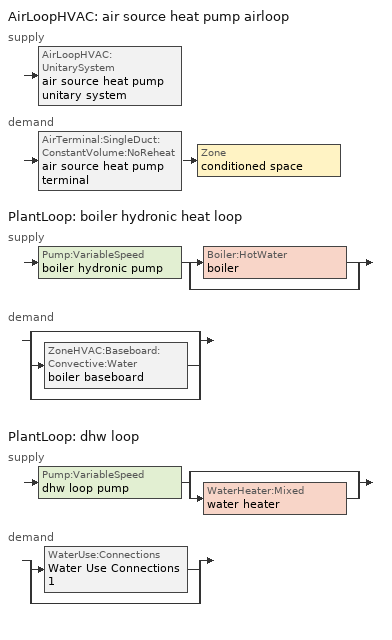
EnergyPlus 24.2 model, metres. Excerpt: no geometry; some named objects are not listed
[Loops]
AirLoopHVAC 'air source heat pump airloop'
 supply: AirLoopHVAC:UnitarySystem 'air source heat pump unitary system'
 demand: AirTerminal:SingleDuct:ConstantVolume:NoReheat 'air source heat pump terminal' > Zone 'conditioned space'
PlantLoop 'boiler hydronic heat loop'
 supply: Pump:VariableSpeed 'boiler hydronic pump' > split
  | Boiler:HotWater 'boiler'
  | bypass
 demand: split
  | bypass
  | ZoneHVAC:Baseboard:Convective:Water 'boiler baseboard'
  | bypass
PlantLoop 'dhw loop'
 supply: Pump:VariableSpeed 'dhw loop pump' > split
  | bypass
  | WaterHeater:Mixed 'water heater'
 demand: split
  | WaterUse:Connections 'Water Use Connections 1'
  | bypass
[ZoneControl:Thermostat]
conditioned space Thermostat: Zone or ZoneList=conditioned space; Control Type Schedule=conditioned space Thermostat Schedule; Control 1=conditioned space temperature setpoint; Temperature Difference Between Cutout And Setpoint {deltaC}=0
[ThermostatSetpoint:DualSetpoint]
conditioned space temperature setpoint: Heating Setpoint Temperature Schedule=heating setpoint; Cooling Setpoint Temperature Schedule=cooling setpoint
[ZoneHVAC:Baseboard:Convective:Water]
boiler baseboard: Availability Schedule=Always On Discrete; Heating Design Capacity Method=HeatingDesignCapacity; Heating Design Capacity {W}=10393.5; Heating Design Capacity Per Floor Area {W/m2}=0; Fraction of Autosized Heating Design Capacity=0.8; U-Factor Times Area Value {W/K}=748.33; Maximum Water Flow Rate {m3/s}=0.00044773; Convergence Tolerance=0.001
[AirTerminal:SingleDuct:ConstantVolume:NoReheat]
air source heat pump terminal: Availability Schedule=Always On Discrete; Maximum Air Flow Rate {m3/s}=0.37567
[Zone equipment]
conditioned space: boiler baseboard, air source heat pump terminal
[AirLoopHVAC]
air source heat pump airloop: Design Supply Air Flow Rate {m3/s}=0.37567; Design Return Air Flow Fraction of Supply Air Flow=1
[Sizing:System]
air source heat pump airloop: Type of Load to Size On=Sensible; Design Outdoor Air Flow Rate {m3/s}=Autosize; Central Heating Maximum System Air Flow Ratio=0.3; Preheat Design Temperature {C}=7; Preheat Design Humidity Ratio {kgWater/kgDryAir}=0.008; Precool Design Temperature {C}=12.8; Precool Design Humidity Ratio {kgWater/kgDryAir}=0.008; Central Cooling Design Supply Air Temperature {C}=12.8; Central Heating Design Supply Air Temperature {C}=16.7; Type of Zone Sum to Use=NonCoincident; 100% Outdoor Air in Cooling=Yes; 100% Outdoor Air in Heating=Yes; Central Cooling Design Supply Air Humidity Ratio {kgWater/kgDryAir}=0.0085; Central Heating Design Supply Air Humidity Ratio {kgWater/kgDryAir}=0.008; Cooling Supply Air Flow Rate Method=DesignDay; Cooling Supply Air Flow Rate {m3/s}=0; Cooling Supply Air Flow Rate Per Floor Area {m3/s-m2}=0.00996765; Cooling Fraction of Autosized Cooling Supply Air Flow Rate=1; Cooling Supply Air Flow Rate Per Unit Cooling Capacity {m3/s-W}=3.94755e-05; Heating Supply Air Flow Rate Method=DesignDay; Heating Supply Air Flow Rate {m3/s}=0; Heating Supply Air Flow Rate Per Floor Area {m3/s-m2}=0.00996765; Heating Fraction of Autosized Heating Supply Air Flow Rate=1; Heating Fraction of Autosized Cooling Supply Air Flow Rate=1; Heating Supply Air Flow Rate Per Unit Heating Capacity {m3/s-W}=3.15882e-05; System Outdoor Air Method=ZoneSum; Zone Maximum Outdoor Air Fraction=1; Cooling Design Capacity Method=CoolingDesignCapacity; Cooling Design Capacity {W}=Autosize; Cooling Design Capacity Per Floor Area {W/m2}=234.7; Fraction of Autosized Cooling Design Capacity=1; Heating Design Capacity Method=HeatingDesignCapacity; Heating Design Capacity {W}=Autosize; Heating Design Capacity Per Floor Area {W/m2}=157; Fraction of Autosized Heating Design Capacity=1; Central Cooling Capacity Control Method=OnOff; Occupant Diversity=Autosize
[AvailabilityManager:Scheduled]
air source heat pump airloop Availability Manager: Schedule=Always On Discrete
[AirLoopHVAC:UnitarySystem]
air source heat pump unitary system: Control Type=Load; Controlling Zone or Thermostat Location=conditioned space; Dehumidification Control Type=None; Availability Schedule=Always On Discrete; Supply Fan=air source heat pump supply fan; Fan Placement=BlowThrough; Supply Air Fan Operating Mode Schedule=air source heat pump auto fan schedule; Heating Coil=air source heat pump htg coil; DX Heating Coil Sizing Ratio=1; Cooling Coil=air source heat pump clg coil; Use DOAS DX Cooling Coil=No; Minimum Supply Air Temperature {C}=2; Latent Load Control=SensibleOnlyLoadControl; Cooling Supply Air Flow Rate Method=SupplyAirFlowRate; Cooling Supply Air Flow Rate {m3/s}=0.37567; Heating Supply Air Flow Rate Method=SupplyAirFlowRate; Heating Supply Air Flow Rate {m3/s}=0.293079; No Load Supply Air Flow Rate Method=SupplyAirFlowRate; No Load Supply Air Flow Rate {m3/s}=0; No Load Supply Air Flow Rate Control Set To Low Speed=Yes; Maximum Supply Air Temperature {C}=48.8889; Maximum Outdoor Dry-Bulb Temperature for Supplemental Heater Operation {C}=21; Ancillary On-Cycle Electric Power {W}=0; Ancillary Off-Cycle Electric Power {W}=0; Design Specification Multispeed Object=Unitary System Performance Multispeed 1
[Fan:SystemModel]
air source heat pump supply fan: Availability Schedule=Always On Discrete; Design Maximum Air Flow Rate {m3/s}=0.37567; Speed Control Method=Discrete; Electric Power Minimum Flow Rate Fraction=0.2; Design Pressure Rise {Pa}=500; Motor Efficiency=1; Motor In Air Stream Fraction=1; Design Electric Power Consumption {W}=Autosize; Design Power Sizing Method=PowerPerFlow; Electric Power Per Unit Flow Rate {W/(m3/s)}=794.58; Electric Power Per Unit Flow Rate Per Unit Pressure {W/((m3/s)-Pa)}=1.66667; Fan Total Efficiency=0.7; Motor Loss Radiative Fraction=0; Number of Speeds=4; Speed Flow Fraction 1=0.62412; Speed Electric Power Fraction 1=0.24311; Speed Flow Fraction 2=0.78015; Speed Electric Power Fraction 2=0.47483; Speed Flow Fraction 3=0.86; Speed Electric Power Fraction 3=0.63606; Speed Flow Fraction 4=1; Speed Electric Power Fraction 4=1
[Coil:Heating:DX:MultiSpeed]
air source heat pump htg coil: Availability Schedule=Always On Discrete; Minimum Outdoor Dry-Bulb Temperature for Compressor Operation {C}=-3.88889; Crankcase Heater Capacity {W}=50; Maximum Outdoor Dry-Bulb Temperature for Crankcase Heater Operation {C}=10; Defrost Energy Input Ratio Function of Temperature Curve=Defrosteir; Maximum Outdoor Dry-Bulb Temperature for Defrost Operation {C}=4.44444; Defrost Strategy=ReverseCycle; Defrost Control=Timed; Defrost Time Period Fraction=0.058333; Resistive Defrost Heater Capacity {W}=AutoSize; Apply Part Load Fraction to Speeds Greater than 1=No; Fuel Type=Electricity; Region number for Calculating HSPF=4; Number of Speeds=2; Speed Gross Rated Heating Capacity 1 {W}=4975.39; Speed Gross Rated Heating COP 1 {W/W}=4.49139; Speed Rated Air Flow Rate 1 {m3/s}=0.264677; Speed Rated Supply Air Fan Power Per Volume Flow Rate 2017 1 {W/(m3/s)}=773.3; Speed Rated Supply Air Fan Power Per Volume Flow Rate 2023 1 {W/(m3/s)}=934.4; Speed Heating Capacity Function of Temperature Curve Name 1=Heat-CAP-fT1; Speed Heating Capacity Function of Flow Fraction Curve Name 1=Heat-CAP-fFF1; Speed Energy Input Ratio Function of Temperature Curve Name 1=Heat-EIR-fT1; Speed Energy Input Ratio Function of Flow Fraction Curve Name 1=Heat-EIR-fFF1; Speed Part Load Fraction Correlation Curve Name 1=Heat-PLF-fPLR1; Speed Rated Waste Heat Fraction of Power Input 1=0.2; Speed Waste Heat Function of Temperature Curve Name 1=ConstantBiquadratic 1; Speed Gross Rated Heating Capacity 2 {W}=6873.81; Speed Gross Rated Heating COP 2 {W/W}=3.90751; Speed Rated Air Flow Rate 2 {m3/s}=0.330847; Speed Rated Supply Air Fan Power Per Volume Flow Rate 2017 2 {W/(m3/s)}=773.3; Speed Rated Supply Air Fan Power Per Volume Flow Rate 2023 2 {W/(m3/s)}=934.4; Speed Heating Capacity Function of Temperature Curve Name 2=Heat-CAP-fT2; Speed Heating Capacity Function of Flow Fraction Curve Name 2=Heat-CAP-fFF2; Speed Energy Input Ratio Function of Temperature Curve Name 2=Heat-EIR-fT2; Speed Energy Input Ratio Function of Flow Fraction Curve Name 2=Heat-EIR-fFF2; Speed Part Load Fraction Correlation Curve Name 2=Heat-PLF-fPLR2; Speed Rated Waste Heat Fraction of Power Input 2=0.2; Speed Waste Heat Function of Temperature Curve Name 2=ConstantBiquadratic 1
[Coil:Cooling:DX:MultiSpeed]
air source heat pump clg coil: Availability Schedule=Always On Discrete; Condenser Type=AirCooled; Minimum Outdoor Dry-Bulb Temperature for Compressor Operation {C}=-25; Apply Part Load Fraction to Speeds Greater than 1=No; Apply Latent Degradation to Speeds Greater than 1=No; Crankcase Heater Capacity {W}=50; Maximum Outdoor Dry-Bulb Temperature for Crankcase Heater Operation {C}=10; Basin Heater Capacity {W/K}=0; Basin Heater Setpoint Temperature {C}=2; Fuel Type=Electricity; Number of Speeds=2; Speed Gross Rated Total Cooling Capacity 1 {W}=5114.85; Speed Gross Rated Sensible Heat Ratio 1=0.816259; Speed Gross Rated Cooling COP 1 {W/W}=4.7123; Speed Rated Air Flow Rate 1 {m3/s}=0.277984; Speed Rated Evaporator Fan Power Per Volume Flow Rate 2017 1 {W/(m3/s)}=773.3; Speed Rated Evaporator Fan Power Per Volume Flow Rate 2023 1 {W/(m3/s)}=934.4; Speed Total Cooling Capacity Function of Temperature Curve Name 1=Cool-CAP-fT1; Speed Total Cooling Capacity Function of Flow Fraction Curve Name 1=Cool-CAP-fFF1; Speed Energy Input Ratio Function of Temperature Curve Name 1=Cool-EIR-fT1; Speed Energy Input Ratio Function of Flow Fraction Curve Name 1=Cool-EIR-fFF1; Speed Part Load Fraction Correlation Curve Name 1=Cool-PLF-fPLR1; Speed Nominal Time for Condensate Removal to Begin 1 {s}=1000; Speed Ratio of Initial Moisture Evaporation Rate and Steady State Latent Capacity 1=1.5; Speed Maximum Cycling Rate 1 {cycles/hr}=3; Speed Latent Capacity Time Constant 1 {s}=45; Speed Rated Waste Heat Fraction of Power Input 1=0.2; Speed Waste Heat Function of Temperature Curve Name 1=ConstantBiquadratic; Speed Evaporative Condenser Effectiveness 1=0.9; Speed Evaporative Condenser Air Flow Rate 1 {m3/s}=AutoSize; Speed Rated Evaporative Condenser Pump Power Consumption 1 {W}=AutoSize; Speed Gross Rated Total Cooling Capacity 2 {W}=7117.67; Speed Gross Rated Sensible Heat Ratio 2=0.743656; Speed Gross Rated Cooling COP 2 {W/W}=4.288193; Speed Rated Air Flow Rate 2 {m3/s}=0.323238; Speed Rated Evaporator Fan Power Per Volume Flow Rate 2017 2 {W/(m3/s)}=773.3; Speed Rated Evaporator Fan Power Per Volume Flow Rate 2023 2 {W/(m3/s)}=934.4; Speed Total Cooling Capacity Function of Temperature Curve Name 2=Cool-CAP-fT2; Speed Total Cooling Capacity Function of Flow Fraction Curve Name 2=Cool-CAP-fFF2; Speed Energy Input Ratio Function of Temperature Curve Name 2=Cool-EIR-fT2; Speed Energy Input Ratio Function of Flow Fraction Curve Name 2=Cool-EIR-fFF2; Speed Part Load Fraction Correlation Curve Name 2=Cool-PLF-fPLR2; Speed Nominal Time for Condensate Removal to Begin 2 {s}=1000; Speed Ratio of Initial Moisture Evaporation Rate and Steady State Latent Capacity 2=1.5; Speed Maximum Cycling Rate 2 {cycles/hr}=3; Speed Latent Capacity Time Constant 2 {s}=45; Speed Rated Waste Heat Fraction of Power Input 2=0.2; Speed Waste Heat Function of Temperature Curve Name 2=ConstantBiquadratic; Speed Evaporative Condenser Effectiveness 2=0.9; Speed Evaporative Condenser Air Flow Rate 2 {m3/s}=AutoSize; Speed Rated Evaporative Condenser Pump Power Consumption 2 {W}=AutoSize
[UnitarySystemPerformance:Multispeed]
Unitary System Performance Multispeed 1: Number of Speeds for Heating=2; Number of Speeds for Cooling=2; Single Mode Operation=No; No Load Supply Air Flow Rate Ratio=1; Heating Speed Supply Air Flow Ratio 1=0.8; Cooling Speed Supply Air Flow Ratio 1=0.86; Heating Speed Supply Air Flow Ratio 2=1; Cooling Speed Supply Air Flow Ratio 2=1
[PlantLoop] Fluid Type=Water; Maximum Loop Temperature {C}=100; Minimum Loop Temperature {C}=0; Minimum Loop Flow Rate {m3/s}=0; Load Distribution Scheme=Optimal; Plant Loop Demand Calculation Scheme=SingleSetpoint; Common Pipe Simulation=None
Name | Plant Equipment Operation Scheme | Maximum Loop Flow Rate {m3/s} | Plant Loop Volume {m3}
boiler hydronic heat loop | boiler hydronic heat loop Operation Schemes | Autosize | Autocalculate
dhw loop | dhw loop Operation Schemes | 0.01 | 0.003
[Sizing:Plant] Loop Type=Heating; Sizing Option=NonCoincident; Zone Timesteps in Averaging Window=1; Coincident Sizing Factor Mode=None
Name | Design Loop Exit Temperature {C} | Loop Design Temperature Difference {deltaC}
boiler hydronic heat loop | 82.2222 | 11.1111
dhw loop | 56 | 5.55556
[Pump:VariableSpeed] Motor Efficiency=0.85; Fraction of Motor Inefficiencies to Fluid Stream=0; Coefficient 1 of the Part Load Performance Curve=0; Coefficient 2 of the Part Load Performance Curve=1; Coefficient 3 of the Part Load Performance Curve=0; Coefficient 4 of the Part Load Performance Curve=0; Design Minimum Flow Rate {m3/s}=0; Pump Control Type=Intermittent; Skin Loss Radiative Fraction=0.5; Design Power Sizing Method=PowerPerFlowPerPressure; Design Electric Power per Unit Flow Rate {W/(m3/s)}=348701.1; Design Shaft Power per Unit Flow Rate per Unit Head {W/((m3/s)-Pa)}=1.28205; Design Minimum Flow Rate Fraction=0
Name | Design Maximum Flow Rate {m3/s} | Design Pump Head {Pa} | Design Power Consumption {W}
boiler hydronic pump | 3.75e-05 | 20000 | 1
dhw loop pump | 0.01 | 1 | 0
[Boiler:HotWater]
boiler: Fuel Type=NaturalGas; Nominal Capacity {W}=10393.5; Nominal Thermal Efficiency=0.78; Efficiency Curve Temperature Evaluation Variable=LeavingBoiler; Normalized Boiler Efficiency Curve=NonCondensingBoilerEff; Design Water Flow Rate {m3/s}=Autosize; Minimum Part Load Ratio=0; Maximum Part Load Ratio=1; Optimum Part Load Ratio=1; Water Outlet Upper Temperature Limit {C}=99.9; Boiler Flow Mode=LeavingSetpointModulated; On Cycle Parasitic Electric Load {W}=0; Sizing Factor=1; Off Cycle Parasitic Fuel Load {W}=0
[SetpointManager:Scheduled] Control Variable=Temperature
Name | Schedule
boiler hydronic heat loop setpoint manager | boiler hydronic heat supply setpoint
Setpoint Manager Scheduled 1 | dhw temp
[PlantEquipmentOperationSchemes] Control Scheme Object Type 1=PlantEquipmentOperation:HeatingLoad; Control Scheme Schedule Name 1=Always On Discrete
Name | Control Scheme Name 1
boiler hydronic heat loop Operation Schemes | boiler hydronic heat loop Heating Operation Scheme
dhw loop Operation Schemes | dhw loop Heating Operation Scheme
[PlantEquipmentOperation:HeatingLoad] Load Range Lower Limit 1 {W}=0; Load Range Upper Limit 1 {W}=1000000000
Name | Range Equipment List Name 1
boiler hydronic heat loop Heating Operation Scheme | boiler hydronic heat loop Heating Equipment List
dhw loop Heating Operation Scheme | dhw loop Heating Equipment List
[PlantEquipmentList]
boiler hydronic heat loop Heating Equipment List: Boiler:HotWater, boiler
dhw loop Heating Equipment List: WaterHeater:Mixed, water heater
[WaterHeater:Mixed]
water heater: Tank Volume {m3}=0.233749; Setpoint Temperature Schedule=water heater setpoint; Deadband Temperature Difference {deltaC}=2; Maximum Temperature Limit {C}=99; Heater Control Type=Cycle; Heater Maximum Capacity {W}=10550.6; Heater Minimum Capacity {W}=0; Heater Ignition Minimum Flow Rate {m3/s}=0; Heater Ignition Delay {s}=0; Heater Fuel Type=NaturalGas; Heater Thermal Efficiency=0.759445; Off Cycle Parasitic Fuel Consumption Rate {W}=0; Off Cycle Parasitic Fuel Type=Electricity; Off Cycle Parasitic Heat Fraction to Tank=0; On Cycle Parasitic Fuel Consumption Rate {W}=0; On Cycle Parasitic Fuel Type=Electricity; On Cycle Parasitic Heat Fraction to Tank=0; Ambient Temperature Indicator=Zone; Ambient Temperature Zone=conditioned space; Off Cycle Loss Coefficient to Ambient Temperature {W/K}=6.66233; Off Cycle Loss Fraction to Zone=0.64; On Cycle Loss Coefficient to Ambient Temperature {W/K}=6.66233; On Cycle Loss Fraction to Zone=1; Use Side Effectiveness=1; Source Side Effectiveness=1; Use Side Design Flow Rate {m3/s}=Autosize; Source Side Design Flow Rate {m3/s}=Autosize; Indirect Water Heating Recovery Time {hr}=1.5; Source Side Flow Control Mode=IndirectHeatPrimarySetpoint
[WaterHeater:Sizing]
water heater: Design Mode=PeakDraw; Time Storage Can Meet Peak Draw {hr}=0.538503; Time for Tank Recovery {hr}=0; Nominal Tank Volume for Autosizing Plant Connections {m3}=1
[WaterUse:Connections]
Water Use Connections 1: Drain Water Heat Exchanger Type=None; Drain Water Heat Exchanger Destination=Plant; Water Use Equipment Name 1=dhw fixtures; Water Use Equipment Name 2=dhw distribution waste; Water Use Equipment Name 3=clothes washer; Water Use Equipment Name 4=dishwasher
[WaterUse:Equipment]
Name | Peak Flow Rate {m3/s} | Flow Rate Fraction Schedule | Target Temperature Schedule
dhw fixtures | 4.50997e-06 | dhw fixtures schedule | mixed water temperature schedule
dhw distribution waste | 1.36723e-06 | dhw fixtures schedule | mixed water temperature schedule
clothes washer | 9.69919e-07 | clothes washer schedule
dishwasher | 2.90872e-07 | dishwasher schedule
[EnergyManagementSystem:GlobalVariable]
air_source_heat_pump_airloop_Fan_RTF
infil_program_Qfan
infil_program_Qinf
natural_vent_program_Qnv
natural_vent_program_Qwhf
[EnergyManagementSystem:InternalVariable]
Name | Internal Data Index Key | Internal Data Type
air_source_heat_pump_airloop_max_sup_fan_mfr | air source heat pump supply fan | Fan Maximum Mass Flow Rate
boiler_hydronic_pump_rated_mfr | boiler hydronic pump | Pump Maximum Mass Flow Rate
[EnergyManagementSystem:Sensor]
Name | Output:Variable or Output:Meter Index Key | Output:Variable or Output:Meter
airflow_gain | infil flow | Infiltration Sensible Heat Gain Energy
airflow_gain_1 | natural vent flow | Infiltration Sensible Heat Gain Energy
airflow_gain_2 | whole house fan flow | Infiltration Sensible Heat Gain Energy
airflow_loss | infil flow | Infiltration Sensible Heat Loss Energy
airflow_loss_1 | natural vent flow | Infiltration Sensible Heat Loss Energy
airflow_loss_2 | whole house fan flow | Infiltration Sensible Heat Loss Energy
air_source_heat_pump_airloop_Fan_RTF_s | air source heat pump supply fan | Fan Runtime Fraction Speed 1
air_source_heat_pump_airloop_Fan_RTF_s_1 | air source heat pump supply fan | Fan Runtime Fraction Speed 2
air_source_heat_pump_airloop_Fan_RTF_s_2 | air source heat pump supply fan | Fan Runtime Fraction Speed 3
air_source_heat_pump_airloop_Fan_RTF_s_3 | air source heat pump supply fan | Fan Runtime Fraction Speed 4
air_source_heat_pump_clg_coil_s | air source heat pump clg coil | Cooling Coil Total Cooling Energy
air_source_heat_pump_htg_coil_s | air source heat pump htg coil | Heating Coil Heating Energy
air_source_heat_pump_supply_fan_s | air source heat pump supply fan | Fan Electricity Energy
boiler_baseboard_s | boiler baseboard | Baseboard Total Heating Energy
boiler_hydronic_pump_mfr_s | boiler hydronic pump | Pump Mass Flow Rate
boiler_hydronic_pump_s | boiler hydronic pump | Pump Electricity Energy
boiler_plr_s | boiler | Boiler Part Load Ratio
clg_load_cond |  | Cooling:EnergyTransfer:Zone:CONDITIONED SPACE
clg_sp_s; clg_sp_s_1 | cooling setpoint | Schedule Value
clothes_dryer_exhaust_0_sch_s | clothes dryer exhaust 0 schedule | Schedule Value
conditioned_space_clg_unmet_s | conditioned space | Zone Cooling Setpoint Not Met Time
conditioned_space_htg_unmet_s | conditioned space | Zone Heating Setpoint Not Met Time
cool_season | cooling season schedule | Schedule Value
dhw_loss | water heater | Water Heater Heat Loss Energy
dhw_rtf | water heater | Water Heater Runtime Fraction
fridge_tin_s; tin_s; tin_s_1 | conditioned space | Zone Mean Air Temperature
htg_load_cond |  | Heating:EnergyTransfer:Zone:CONDITIONED SPACE
htg_sp_s; htg_sp_s_1 | heating setpoint | Schedule Value
ig_ee_conv | clothes dryer | Electric Equipment Convective Heating Energy
ig_ee_conv_1 | clothes washer | Electric Equipment Convective Heating Energy
ig_ee_conv_2 | cooking range | Electric Equipment Convective Heating Energy
ig_ee_conv_3 | dishwasher | Electric Equipment Convective Heating Energy
ig_ee_conv_4 | fridge | Electric Equipment Convective Heating Energy
ig_ee_conv_5 | misc plug loads | Electric Equipment Convective Heating Energy
ig_ee_conv_6 | whole house fan | Electric Equipment Convective Heating Energy
ig_ee_rad | clothes dryer | Electric Equipment Radiant Heating Energy
ig_ee_rad_1 | clothes washer | Electric Equipment Radiant Heating Energy
ig_ee_rad_2 | cooking range | Electric Equipment Radiant Heating Energy
ig_ee_rad_3 | dishwasher | Electric Equipment Radiant Heating Energy
ig_ee_rad_4 | fridge | Electric Equipment Radiant Heating Energy
ig_ee_rad_5 | misc plug loads | Electric Equipment Radiant Heating Energy
ig_ee_rad_6 | whole house fan | Electric Equipment Radiant Heating Energy
ig_lgt_conv | interior lighting | Lights Convective Heating Energy
ig_lgt_rad | interior lighting | Lights Radiant Heating Energy
ig_lgt_vis | interior lighting | Lights Visible Radiation Heating Energy
ig_oe_conv | clothes dryer 1 | Other Equipment Convective Heating Energy
ig_oe_conv_1 | cooking range 1 | Other Equipment Convective Heating Energy
ig_oe_conv_2 | general water use latent | Other Equipment Convective Heating Energy
ig_oe_conv_3 | general water use sensible | Other Equipment Convective Heating Energy
ig_oe_conv_4 | water heater energy adjustment1 | Other Equipment Convective Heating Energy
ig_oe_rad | clothes dryer 1 | Other Equipment Radiant Heating Energy
ig_oe_rad_1 | cooking range 1 | Other Equipment Radiant Heating Energy
ig_oe_rad_2 | general water use latent | Other Equipment Radiant Heating Energy
ig_oe_rad_3 | general water use sensible | Other Equipment Radiant Heating Energy
ig_oe_rad_4 | water heater energy adjustment1 | Other Equipment Radiant Heating Energy
ig_ppl_conv | occupants | People Convective Heating Energy
ig_ppl_rad | occupants | People Radiant Heating Energy
im_conv | furniture mass conditioned space 1 | Surface Inside Face Convection Heat Gain Energy
im_conv_1 | partition wall mass | Surface Inside Face Convection Heat Gain Energy
im_ig | furniture mass conditioned space 1 | Surface Inside Face Internal Gains Radiation Heat Gain Energy
im_ig_1 | partition wall mass | Surface Inside Face Internal Gains Radiation Heat Gain Energy
im_lgt | furniture mass conditioned space 1 | Surface Inside Face Lights Radiation Heat Gain Energy
im_lgt_1 | partition wall mass | Surface Inside Face Lights Radiation Heat Gain Energy
im_sol | furniture mass conditioned space 1 | Surface Inside Face Solar Radiation Heat Gain Energy
im_sol_1 | partition wall mass | Surface Inside Face Solar Radiation Heat Gain Energy
im_surf | furniture mass conditioned space 1 | Surface Inside Face Net Surface Thermal Radiation Heat Gain Energy
im_surf_1 | partition wall mass | Surface Inside Face Net Surface Thermal Radiation Heat Gain Energy
mech_vent_bath_fan_0_sch_s | mech vent bath fan 0 schedule | Schedule Value
mech_vent_bath_fan_1_sch_s | mech vent bath fan 1 schedule | Schedule Value
mech_vent_range_fan_0_sch_s | mech vent range fan 0 schedule | Schedule Value
mv_conv | mech vent bath fan 0 | Electric Equipment Convective Heating Energy
mv_conv_1 | mech vent bath fan 1 | Electric Equipment Convective Heating Energy
mv_conv_2 | mech vent house fan | Electric Equipment Convective Heating Energy
mv_conv_3 | mech vent house fan cfis | Electric Equipment Convective Heating Energy
mv_conv_4 | mech vent range fan 0 | Electric Equipment Convective Heating Energy
mv_conv_5 | mech vent house fan latent load | Other Equipment Convective Heating Energy
mv_conv_6 | mech vent house fan sensible load | Other Equipment Convective Heating Energy
mv_rad | mech vent bath fan 0 | Electric Equipment Radiant Heating Energy
mv_rad_1 | mech vent bath fan 1 | Electric Equipment Radiant Heating Energy
mv_rad_2 | mech vent house fan | Electric Equipment Radiant Heating Energy
mv_rad_3 | mech vent house fan cfis | Electric Equipment Radiant Heating Energy
mv_rad_4 | mech vent range fan 0 | Electric Equipment Radiant Heating Energy
mv_rad_5 | mech vent house fan latent load | Other Equipment Radiant Heating Energy
mv_rad_6 | mech vent house fan sensible load | Other Equipment Radiant Heating Energy
natural_vent_s | natural vent schedule | Schedule Value
out_pb_s |  | Site Outdoor Air Barometric Pressure
out_wt_s |  | Site Outdoor Air Humidity Ratio
site_vw_s |  | Site Wind Speed
ss_back_out | Window1 | Surface Window Shortwave from Zone Back Out Window Heat Transfer Rate
ss_back_out_1 | Window10 | Surface Window Shortwave from Zone Back Out Window Heat Transfer Rate
ss_back_out_10 | Window25 | Surface Window Shortwave from Zone Back Out Window Heat Transfer Rate
ss_back_out_11 | Window29 | Surface Window Shortwave from Zone Back Out Window Heat Transfer Rate
ss_back_out_12 | Window3 | Surface Window Shortwave from Zone Back Out Window Heat Transfer Rate
ss_back_out_13 | Window31 | Surface Window Shortwave from Zone Back Out Window Heat Transfer Rate
ss_back_out_14 | Window5 | Surface Window Shortwave from Zone Back Out Window Heat Transfer Rate
ss_back_out_15 | Window7 | Surface Window Shortwave from Zone Back Out Window Heat Transfer Rate
ss_back_out_2 | Window11 | Surface Window Shortwave from Zone Back Out Window Heat Transfer Rate
ss_back_out_3 | Window13 | Surface Window Shortwave from Zone Back Out Window Heat Transfer Rate
ss_back_out_4 | Window14 | Surface Window Shortwave from Zone Back Out Window Heat Transfer Rate
ss_back_out_5 | Window15 | Surface Window Shortwave from Zone Back Out Window Heat Transfer Rate
ss_back_out_6 | Window16 | Surface Window Shortwave from Zone Back Out Window Heat Transfer Rate
ss_back_out_7 | Window18 | Surface Window Shortwave from Zone Back Out Window Heat Transfer Rate
ss_back_out_8 | Window19 | Surface Window Shortwave from Zone Back Out Window Heat Transfer Rate
ss_back_out_9 | Window2 | Surface Window Shortwave from Zone Back Out Window Heat Transfer Rate
ss_conv | Door1 | Surface Inside Face Convection Heat Gain Energy
ss_conv_1 | Window1 | Surface Inside Face Convection Heat Gain Energy
ss_conv_10 | Window2 | Surface Inside Face Convection Heat Gain Energy
ss_conv_11 | Window25 | Surface Inside Face Convection Heat Gain Energy
ss_conv_12 | Window29 | Surface Inside Face Convection Heat Gain Energy
ss_conv_13 | Window3 | Surface Inside Face Convection Heat Gain Energy
ss_conv_14 | Window31 | Surface Inside Face Convection Heat Gain Energy
ss_conv_15 | Window5 | Surface Inside Face Convection Heat Gain Energy
ss_conv_16 | Window7 | Surface Inside Face Convection Heat Gain Energy
ss_conv_2 | Window10 | Surface Inside Face Convection Heat Gain Energy
ss_conv_3 | Window11 | Surface Inside Face Convection Heat Gain Energy
ss_conv_4 | Window13 | Surface Inside Face Convection Heat Gain Energy
ss_conv_5 | Window14 | Surface Inside Face Convection Heat Gain Energy
ss_conv_6 | Window15 | Surface Inside Face Convection Heat Gain Energy
ss_conv_7 | Window16 | Surface Inside Face Convection Heat Gain Energy
ss_conv_8 | Window18 | Surface Inside Face Convection Heat Gain Energy
ss_conv_9 | Window19 | Surface Inside Face Convection Heat Gain Energy
ss_ig | Door1 | Surface Inside Face Internal Gains Radiation Heat Gain Energy
ss_ig_1 | Window1 | Surface Inside Face Internal Gains Radiation Heat Gain Energy
ss_ig_10 | Window2 | Surface Inside Face Internal Gains Radiation Heat Gain Energy
ss_ig_11 | Window25 | Surface Inside Face Internal Gains Radiation Heat Gain Energy
ss_ig_12 | Window29 | Surface Inside Face Internal Gains Radiation Heat Gain Energy
ss_ig_13 | Window3 | Surface Inside Face Internal Gains Radiation Heat Gain Energy
ss_ig_14 | Window31 | Surface Inside Face Internal Gains Radiation Heat Gain Energy
ss_ig_15 | Window5 | Surface Inside Face Internal Gains Radiation Heat Gain Energy
ss_ig_16 | Window7 | Surface Inside Face Internal Gains Radiation Heat Gain Energy
ss_ig_2 | Window10 | Surface Inside Face Internal Gains Radiation Heat Gain Energy
ss_ig_3 | Window11 | Surface Inside Face Internal Gains Radiation Heat Gain Energy
ss_ig_4 | Window13 | Surface Inside Face Internal Gains Radiation Heat Gain Energy
ss_ig_5 | Window14 | Surface Inside Face Internal Gains Radiation Heat Gain Energy
ss_ig_6 | Window15 | Surface Inside Face Internal Gains Radiation Heat Gain Energy
ss_ig_7 | Window16 | Surface Inside Face Internal Gains Radiation Heat Gain Energy
ss_ig_8 | Window18 | Surface Inside Face Internal Gains Radiation Heat Gain Energy
ss_ig_9 | Window19 | Surface Inside Face Internal Gains Radiation Heat Gain Energy
ss_lgt | Door1 | Surface Inside Face Lights Radiation Heat Gain Energy
ss_sol | Door1 | Surface Inside Face Solar Radiation Heat Gain Energy
ss_surf | Door1 | Surface Inside Face Net Surface Thermal Radiation Heat Gain Energy
ss_surf_1 | Window1 | Surface Inside Face Net Surface Thermal Radiation Heat Gain Energy
ss_surf_10 | Window2 | Surface Inside Face Net Surface Thermal Radiation Heat Gain Energy
ss_surf_11 | Window25 | Surface Inside Face Net Surface Thermal Radiation Heat Gain Energy
ss_surf_12 | Window29 | Surface Inside Face Net Surface Thermal Radiation Heat Gain Energy
ss_surf_13 | Window3 | Surface Inside Face Net Surface Thermal Radiation Heat Gain Energy
ss_surf_14 | Window31 | Surface Inside Face Net Surface Thermal Radiation Heat Gain Energy
ss_surf_15 | Window5 | Surface Inside Face Net Surface Thermal Radiation Heat Gain Energy
ss_surf_16 | Window7 | Surface Inside Face Net Surface Thermal Radiation Heat Gain Energy
ss_surf_2 | Window10 | Surface Inside Face Net Surface Thermal Radiation Heat Gain Energy
ss_surf_3 | Window11 | Surface Inside Face Net Surface Thermal Radiation Heat Gain Energy
ss_surf_4 | Window13 | Surface Inside Face Net Surface Thermal Radiation Heat Gain Energy
ss_surf_5 | Window14 | Surface Inside Face Net Surface Thermal Radiation Heat Gain Energy
ss_surf_6 | Window15 | Surface Inside Face Net Surface Thermal Radiation Heat Gain Energy
ss_surf_7 | Window16 | Surface Inside Face Net Surface Thermal Radiation Heat Gain Energy
ss_surf_8 | Window18 | Surface Inside Face Net Surface Thermal Radiation Heat Gain Energy
ss_surf_9 | Window19 | Surface Inside Face Net Surface Thermal Radiation Heat Gain Energy
ss_trans_in | Window1 | Surface Window Transmitted Solar Radiation Rate
ss_trans_in_1 | Window10 | Surface Window Transmitted Solar Radiation Rate
ss_trans_in_10 | Window25 | Surface Window Transmitted Solar Radiation Rate
ss_trans_in_11 | Window29 | Surface Window Transmitted Solar Radiation Rate
ss_trans_in_12 | Window3 | Surface Window Transmitted Solar Radiation Rate
ss_trans_in_13 | Window31 | Surface Window Transmitted Solar Radiation Rate
ss_trans_in_14 | Window5 | Surface Window Transmitted Solar Radiation Rate
ss_trans_in_15 | Window7 | Surface Window Transmitted Solar Radiation Rate
ss_trans_in_2 | Window11 | Surface Window Transmitted Solar Radiation Rate
ss_trans_in_3 | Window13 | Surface Window Transmitted Solar Radiation Rate
ss_trans_in_4 | Window14 | Surface Window Transmitted Solar Radiation Rate
ss_trans_in_5 | Window15 | Surface Window Transmitted Solar Radiation Rate
ss_trans_in_6 | Window16 | Surface Window Transmitted Solar Radiation Rate
ss_trans_in_7 | Window18 | Surface Window Transmitted Solar Radiation Rate
ss_trans_in_8 | Window19 | Surface Window Transmitted Solar Radiation Rate
ss_trans_in_9 | Window2 | Surface Window Transmitted Solar Radiation Rate
ss_trans_out | Window1 | Surface Inside Face Initial Transmitted Diffuse Transmitted Out Window Solar Radiation Rate
ss_trans_out_1 | Window10 | Surface Inside Face Initial Transmitted Diffuse Transmitted Out Window Solar Radiation Rate
ss_trans_out_10 | Window25 | Surface Inside Face Initial Transmitted Diffuse Transmitted Out Window Solar Radiation Rate
ss_trans_out_11 | Window29 | Surface Inside Face Initial Transmitted Diffuse Transmitted Out Window Solar Radiation Rate
ss_trans_out_12 | Window3 | Surface Inside Face Initial Transmitted Diffuse Transmitted Out Window Solar Radiation Rate
ss_trans_out_13 | Window31 | Surface Inside Face Initial Transmitted Diffuse Transmitted Out Window Solar Radiation Rate
ss_trans_out_14 | Window5 | Surface Inside Face Initial Transmitted Diffuse Transmitted Out Window Solar Radiation Rate
ss_trans_out_15 | Window7 | Surface Inside Face Initial Transmitted Diffuse Transmitted Out Window Solar Radiation Rate
ss_trans_out_2 | Window11 | Surface Inside Face Initial Transmitted Diffuse Transmitted Out Window Solar Radiation Rate
ss_trans_out_3 | Window13 | Surface Inside Face Initial Transmitted Diffuse Transmitted Out Window Solar Radiation Rate
ss_trans_out_4 | Window14 | Surface Inside Face Initial Transmitted Diffuse Transmitted Out Window Solar Radiation Rate
ss_trans_out_5 | Window15 | Surface Inside Face Initial Transmitted Diffuse Transmitted Out Window Solar Radiation Rate
ss_trans_out_6 | Window16 | Surface Inside Face Initial Transmitted Diffuse Transmitted Out Window Solar Radiation Rate
ss_trans_out_7 | Window18 | Surface Inside Face Initial Transmitted Diffuse Transmitted Out Window Solar Radiation Rate
ss_trans_out_8 | Window19 | Surface Inside Face Initial Transmitted Diffuse Transmitted Out Window Solar Radiation Rate
ss_trans_out_9 | Window2 | Surface Inside Face Initial Transmitted Diffuse Transmitted Out Window Solar Radiation Rate
s_conv | Floor1 | Surface Inside Face Convection Heat Gain Energy
s_conv_1 | Floor2 | Surface Inside Face Convection Heat Gain Energy
s_conv_10 | RimJoist1:90 | Surface Inside Face Convection Heat Gain Energy
s_conv_11 | RimJoist2:0 | Surface Inside Face Convection Heat Gain Energy
s_conv_12 | RimJoist2:180 | Surface Inside Face Convection Heat Gain Energy
s_conv_13 | RimJoist2:270 | Surface Inside Face Convection Heat Gain Energy
s_conv_14 | RimJoist2:90 | Surface Inside Face Convection Heat Gain Energy
s_conv_15 | Roof2:0 | Surface Inside Face Convection Heat Gain Energy
s_conv_16 | Roof2:180 | Surface Inside Face Convection Heat Gain Energy
s_conv_17 | Roof2:270 | Surface Inside Face Convection Heat Gain Energy
s_conv_18 | Roof2:90 | Surface Inside Face Convection Heat Gain Energy
s_conv_19 | Slab1 | Surface Inside Face Convection Heat Gain Energy
s_conv_2 | Floor3 | Surface Inside Face Convection Heat Gain Energy
s_conv_20 | Slab2 | Surface Inside Face Convection Heat Gain Energy
s_conv_21 | Wall1:0 | Surface Inside Face Convection Heat Gain Energy
s_conv_22 | Wall1:180 | Surface Inside Face Convection Heat Gain Energy
s_conv_23 | Wall1:270 | Surface Inside Face Convection Heat Gain Energy
s_conv_24 | Wall1:90 | Surface Inside Face Convection Heat Gain Energy
s_conv_25 | Wall2:0 | Surface Inside Face Convection Heat Gain Energy
s_conv_26 | Wall2:180 | Surface Inside Face Convection Heat Gain Energy
s_conv_27 | Wall2:270 | Surface Inside Face Convection Heat Gain Energy
s_conv_28 | Wall2:90 | Surface Inside Face Convection Heat Gain Energy
s_conv_29 | Wall3:0 | Surface Inside Face Convection Heat Gain Energy
s_conv_3 | FoundationWall1 | Surface Inside Face Convection Heat Gain Energy
s_conv_30 | Wall3:180 | Surface Inside Face Convection Heat Gain Energy
s_conv_31 | Wall3:270 | Surface Inside Face Convection Heat Gain Energy
s_conv_32 | Wall3:90 | Surface Inside Face Convection Heat Gain Energy
s_conv_4 | FoundationWall2 | Surface Inside Face Convection Heat Gain Energy
s_conv_5 | inferred conditioned ceiling | Surface Inside Face Convection Heat Gain Energy
s_conv_6 | inferred conditioned floor | Surface Inside Face Convection Heat Gain Energy
s_conv_7 | RimJoist1:0 | Surface Inside Face Convection Heat Gain Energy
s_conv_8 | RimJoist1:180 | Surface Inside Face Convection Heat Gain Energy
s_conv_9 | RimJoist1:270 | Surface Inside Face Convection Heat Gain Energy
s_ig | Floor1 | Surface Inside Face Internal Gains Radiation Heat Gain Energy
s_ig_1 | Floor2 | Surface Inside Face Internal Gains Radiation Heat Gain Energy
s_ig_10 | RimJoist1:90 | Surface Inside Face Internal Gains Radiation Heat Gain Energy
s_ig_11 | RimJoist2:0 | Surface Inside Face Internal Gains Radiation Heat Gain Energy
s_ig_12 | RimJoist2:180 | Surface Inside Face Internal Gains Radiation Heat Gain Energy
s_ig_13 | RimJoist2:270 | Surface Inside Face Internal Gains Radiation Heat Gain Energy
s_ig_14 | RimJoist2:90 | Surface Inside Face Internal Gains Radiation Heat Gain Energy
s_ig_15 | Roof2:0 | Surface Inside Face Internal Gains Radiation Heat Gain Energy
s_ig_16 | Roof2:180 | Surface Inside Face Internal Gains Radiation Heat Gain Energy
s_ig_17 | Roof2:270 | Surface Inside Face Internal Gains Radiation Heat Gain Energy
s_ig_18 | Roof2:90 | Surface Inside Face Internal Gains Radiation Heat Gain Energy
s_ig_19 | Slab1 | Surface Inside Face Internal Gains Radiation Heat Gain Energy
s_ig_2 | Floor3 | Surface Inside Face Internal Gains Radiation Heat Gain Energy
s_ig_20 | Slab2 | Surface Inside Face Internal Gains Radiation Heat Gain Energy
s_ig_21 | Wall1:0 | Surface Inside Face Internal Gains Radiation Heat Gain Energy
s_ig_22 | Wall1:180 | Surface Inside Face Internal Gains Radiation Heat Gain Energy
s_ig_23 | Wall1:270 | Surface Inside Face Internal Gains Radiation Heat Gain Energy
s_ig_24 | Wall1:90 | Surface Inside Face Internal Gains Radiation Heat Gain Energy
s_ig_25 | Wall2:0 | Surface Inside Face Internal Gains Radiation Heat Gain Energy
s_ig_26 | Wall2:180 | Surface Inside Face Internal Gains Radiation Heat Gain Energy
s_ig_27 | Wall2:270 | Surface Inside Face Internal Gains Radiation Heat Gain Energy
s_ig_28 | Wall2:90 | Surface Inside Face Internal Gains Radiation Heat Gain Energy
s_ig_29 | Wall3:0 | Surface Inside Face Internal Gains Radiation Heat Gain Energy
s_ig_3 | FoundationWall1 | Surface Inside Face Internal Gains Radiation Heat Gain Energy
s_ig_30 | Wall3:180 | Surface Inside Face Internal Gains Radiation Heat Gain Energy
s_ig_31 | Wall3:270 | Surface Inside Face Internal Gains Radiation Heat Gain Energy
s_ig_32 | Wall3:90 | Surface Inside Face Internal Gains Radiation Heat Gain Energy
s_ig_4 | FoundationWall2 | Surface Inside Face Internal Gains Radiation Heat Gain Energy
s_ig_5 | inferred conditioned ceiling | Surface Inside Face Internal Gains Radiation Heat Gain Energy
s_ig_6 | inferred conditioned floor | Surface Inside Face Internal Gains Radiation Heat Gain Energy
s_ig_7 | RimJoist1:0 | Surface Inside Face Internal Gains Radiation Heat Gain Energy
s_ig_8 | RimJoist1:180 | Surface Inside Face Internal Gains Radiation Heat Gain Energy
s_ig_9 | RimJoist1:270 | Surface Inside Face Internal Gains Radiation Heat Gain Energy
s_lgt | Floor1 | Surface Inside Face Lights Radiation Heat Gain Energy
s_lgt_1 | Floor2 | Surface Inside Face Lights Radiation Heat Gain Energy
s_lgt_10 | RimJoist1:90 | Surface Inside Face Lights Radiation Heat Gain Energy
s_lgt_11 | RimJoist2:0 | Surface Inside Face Lights Radiation Heat Gain Energy
s_lgt_12 | RimJoist2:180 | Surface Inside Face Lights Radiation Heat Gain Energy
s_lgt_13 | RimJoist2:270 | Surface Inside Face Lights Radiation Heat Gain Energy
s_lgt_14 | RimJoist2:90 | Surface Inside Face Lights Radiation Heat Gain Energy
s_lgt_15 | Roof2:0 | Surface Inside Face Lights Radiation Heat Gain Energy
s_lgt_16 | Roof2:180 | Surface Inside Face Lights Radiation Heat Gain Energy
s_lgt_17 | Roof2:270 | Surface Inside Face Lights Radiation Heat Gain Energy
s_lgt_18 | Roof2:90 | Surface Inside Face Lights Radiation Heat Gain Energy
s_lgt_19 | Slab1 | Surface Inside Face Lights Radiation Heat Gain Energy
s_lgt_2 | Floor3 | Surface Inside Face Lights Radiation Heat Gain Energy
s_lgt_20 | Slab2 | Surface Inside Face Lights Radiation Heat Gain Energy
s_lgt_21 | Wall1:0 | Surface Inside Face Lights Radiation Heat Gain Energy
s_lgt_22 | Wall1:180 | Surface Inside Face Lights Radiation Heat Gain Energy
s_lgt_23 | Wall1:270 | Surface Inside Face Lights Radiation Heat Gain Energy
s_lgt_24 | Wall1:90 | Surface Inside Face Lights Radiation Heat Gain Energy
s_lgt_25 | Wall2:0 | Surface Inside Face Lights Radiation Heat Gain Energy
s_lgt_26 | Wall2:180 | Surface Inside Face Lights Radiation Heat Gain Energy
s_lgt_27 | Wall2:270 | Surface Inside Face Lights Radiation Heat Gain Energy
s_lgt_28 | Wall2:90 | Surface Inside Face Lights Radiation Heat Gain Energy
s_lgt_29 | Wall3:0 | Surface Inside Face Lights Radiation Heat Gain Energy
s_lgt_3 | FoundationWall1 | Surface Inside Face Lights Radiation Heat Gain Energy
s_lgt_30 | Wall3:180 | Surface Inside Face Lights Radiation Heat Gain Energy
s_lgt_31 | Wall3:270 | Surface Inside Face Lights Radiation Heat Gain Energy
s_lgt_32 | Wall3:90 | Surface Inside Face Lights Radiation Heat Gain Energy
s_lgt_4 | FoundationWall2 | Surface Inside Face Lights Radiation Heat Gain Energy
s_lgt_5 | inferred conditioned ceiling | Surface Inside Face Lights Radiation Heat Gain Energy
s_lgt_6 | inferred conditioned floor | Surface Inside Face Lights Radiation Heat Gain Energy
s_lgt_7 | RimJoist1:0 | Surface Inside Face Lights Radiation Heat Gain Energy
s_lgt_8 | RimJoist1:180 | Surface Inside Face Lights Radiation Heat Gain Energy
s_lgt_9 | RimJoist1:270 | Surface Inside Face Lights Radiation Heat Gain Energy
s_sol | Floor1 | Surface Inside Face Solar Radiation Heat Gain Energy
s_sol_1 | Floor2 | Surface Inside Face Solar Radiation Heat Gain Energy
s_sol_10 | RimJoist1:90 | Surface Inside Face Solar Radiation Heat Gain Energy
s_sol_11 | RimJoist2:0 | Surface Inside Face Solar Radiation Heat Gain Energy
s_sol_12 | RimJoist2:180 | Surface Inside Face Solar Radiation Heat Gain Energy
s_sol_13 | RimJoist2:270 | Surface Inside Face Solar Radiation Heat Gain Energy
s_sol_14 | RimJoist2:90 | Surface Inside Face Solar Radiation Heat Gain Energy
s_sol_15 | Roof2:0 | Surface Inside Face Solar Radiation Heat Gain Energy
s_sol_16 | Roof2:180 | Surface Inside Face Solar Radiation Heat Gain Energy
s_sol_17 | Roof2:270 | Surface Inside Face Solar Radiation Heat Gain Energy
s_sol_18 | Roof2:90 | Surface Inside Face Solar Radiation Heat Gain Energy
s_sol_19 | Slab1 | Surface Inside Face Solar Radiation Heat Gain Energy
s_sol_2 | Floor3 | Surface Inside Face Solar Radiation Heat Gain Energy
s_sol_20 | Slab2 | Surface Inside Face Solar Radiation Heat Gain Energy
s_sol_21 | Wall1:0 | Surface Inside Face Solar Radiation Heat Gain Energy
s_sol_22 | Wall1:180 | Surface Inside Face Solar Radiation Heat Gain Energy
s_sol_23 | Wall1:270 | Surface Inside Face Solar Radiation Heat Gain Energy
s_sol_24 | Wall1:90 | Surface Inside Face Solar Radiation Heat Gain Energy
s_sol_25 | Wall2:0 | Surface Inside Face Solar Radiation Heat Gain Energy
s_sol_26 | Wall2:180 | Surface Inside Face Solar Radiation Heat Gain Energy
s_sol_27 | Wall2:270 | Surface Inside Face Solar Radiation Heat Gain Energy
s_sol_28 | Wall2:90 | Surface Inside Face Solar Radiation Heat Gain Energy
s_sol_29 | Wall3:0 | Surface Inside Face Solar Radiation Heat Gain Energy
s_sol_3 | FoundationWall1 | Surface Inside Face Solar Radiation Heat Gain Energy
s_sol_30 | Wall3:180 | Surface Inside Face Solar Radiation Heat Gain Energy
s_sol_31 | Wall3:270 | Surface Inside Face Solar Radiation Heat Gain Energy
s_sol_32 | Wall3:90 | Surface Inside Face Solar Radiation Heat Gain Energy
s_sol_4 | FoundationWall2 | Surface Inside Face Solar Radiation Heat Gain Energy
s_sol_5 | inferred conditioned ceiling | Surface Inside Face Solar Radiation Heat Gain Energy
s_sol_6 | inferred conditioned floor | Surface Inside Face Solar Radiation Heat Gain Energy
s_sol_7 | RimJoist1:0 | Surface Inside Face Solar Radiation Heat Gain Energy
s_sol_8 | RimJoist1:180 | Surface Inside Face Solar Radiation Heat Gain Energy
s_sol_9 | RimJoist1:270 | Surface Inside Face Solar Radiation Heat Gain Energy
s_surf | Floor1 | Surface Inside Face Net Surface Thermal Radiation Heat Gain Energy
s_surf_1 | Floor2 | Surface Inside Face Net Surface Thermal Radiation Heat Gain Energy
s_surf_10 | RimJoist1:90 | Surface Inside Face Net Surface Thermal Radiation Heat Gain Energy
s_surf_11 | RimJoist2:0 | Surface Inside Face Net Surface Thermal Radiation Heat Gain Energy
s_surf_12 | RimJoist2:180 | Surface Inside Face Net Surface Thermal Radiation Heat Gain Energy
s_surf_13 | RimJoist2:270 | Surface Inside Face Net Surface Thermal Radiation Heat Gain Energy
s_surf_14 | RimJoist2:90 | Surface Inside Face Net Surface Thermal Radiation Heat Gain Energy
s_surf_15 | Roof2:0 | Surface Inside Face Net Surface Thermal Radiation Heat Gain Energy
s_surf_16 | Roof2:180 | Surface Inside Face Net Surface Thermal Radiation Heat Gain Energy
s_surf_17 | Roof2:270 | Surface Inside Face Net Surface Thermal Radiation Heat Gain Energy
s_surf_18 | Roof2:90 | Surface Inside Face Net Surface Thermal Radiation Heat Gain Energy
s_surf_19 | Slab1 | Surface Inside Face Net Surface Thermal Radiation Heat Gain Energy
s_surf_2 | Floor3 | Surface Inside Face Net Surface Thermal Radiation Heat Gain Energy
s_surf_20 | Slab2 | Surface Inside Face Net Surface Thermal Radiation Heat Gain Energy
s_surf_21 | Wall1:0 | Surface Inside Face Net Surface Thermal Radiation Heat Gain Energy
s_surf_22 | Wall1:180 | Surface Inside Face Net Surface Thermal Radiation Heat Gain Energy
s_surf_23 | Wall1:270 | Surface Inside Face Net Surface Thermal Radiation Heat Gain Energy
s_surf_24 | Wall1:90 | Surface Inside Face Net Surface Thermal Radiation Heat Gain Energy
s_surf_25 | Wall2:0 | Surface Inside Face Net Surface Thermal Radiation Heat Gain Energy
s_surf_26 | Wall2:180 | Surface Inside Face Net Surface Thermal Radiation Heat Gain Energy
s_surf_27 | Wall2:270 | Surface Inside Face Net Surface Thermal Radiation Heat Gain Energy
s_surf_28 | Wall2:90 | Surface Inside Face Net Surface Thermal Radiation Heat Gain Energy
s_surf_29 | Wall3:0 | Surface Inside Face Net Surface Thermal Radiation Heat Gain Energy
s_surf_3 | FoundationWall1 | Surface Inside Face Net Surface Thermal Radiation Heat Gain Energy
s_surf_30 | Wall3:180 | Surface Inside Face Net Surface Thermal Radiation Heat Gain Energy
s_surf_31 | Wall3:270 | Surface Inside Face Net Surface Thermal Radiation Heat Gain Energy
s_surf_32 | Wall3:90 | Surface Inside Face Net Surface Thermal Radiation Heat Gain Energy
s_surf_4 | FoundationWall2 | Surface Inside Face Net Surface Thermal Radiation Heat Gain Energy
s_surf_5 | inferred conditioned ceiling | Surface Inside Face Net Surface Thermal Radiation Heat Gain Energy
s_surf_6 | inferred conditioned floor | Surface Inside Face Net Surface Thermal Radiation Heat Gain Energy
s_surf_7 | RimJoist1:0 | Surface Inside Face Net Surface Thermal Radiation Heat Gain Energy
s_surf_8 | RimJoist1:180 | Surface Inside Face Net Surface Thermal Radiation Heat Gain Energy
s_surf_9 | RimJoist1:270 | Surface Inside Face Net Surface Thermal Radiation Heat Gain Energy
tout_db; tout_db_1 | Environment | Site Outdoor Air Drybulb Temperature
tout_s | conditioned space | Zone Outdoor Air Drybulb Temperature
water_heater_energy | water heater | Water Heater NaturalGas Rate
water_heater_off_cycle_parasitic | water heater | Water Heater Off Cycle Parasitic Electricity Rate
water_heater_on_cycle_parasitic | water heater | Water Heater On Cycle Parasitic Electricity Rate
win_s | conditioned space | Zone Air Humidity Ratio
[EnergyManagementSystem:Actuator]
Name | Actuated Component Unique | Actuated Component Type | Actuated Component Control Type
air_source_heat_pump_supply_fan_pressure_rise_act | air source heat pump supply fan | Fan | Fan Pressure Rise
air_source_heat_pump_supply_fan_total_efficiency_act | air source heat pump supply fan | Fan | Fan Total Efficiency
boiler_hydronic_pump_pressure_rise_act | boiler hydronic pump | Pump | Pump Pressure Rise
fridge_schedule_act | fridge schedule | Schedule:Constant | Schedule Value
infil_flow_act | infil flow | Zone Infiltration | Air Exchange Flow Rate
mech_vent_house_fan_cfis_act | mech vent house fan cfis | ElectricEquipment | Electricity Rate
mech_vent_house_fan_latent_load_act | mech vent house fan latent load | OtherEquipment | Power Level
mech_vent_house_fan_sensible_load_act | mech vent house fan sensible load | OtherEquipment | Power Level
natural_vent_flow_act | natural vent flow | Zone Infiltration | Air Exchange Flow Rate
Sequential_Fraction_Schedule_act | Sequential Fraction Schedule | Schedule:Constant | Schedule Value
water_heater_ec_adj_act | water heater energy adjustment1 | OtherEquipment | Power Level
whole_house_fan_act | whole house fan | ElectricEquipment | Electricity Rate
whole_house_fan_flow_act | whole house fan flow | Zone Infiltration | Air Exchange Flow Rate
whole_house_fan_mix_act | whole house fan mix | ZoneMixing | Air Exchange Flow Rate
[EnergyManagementSystem:Program]
air_source_heat_pump_supply_fan_disaggregate_program: Set air_source_heat_pump_supply_fan_clg = 0; Set air_source_heat_pump_supply_fan_primary_htg = 0; If air_source_heat_pump_clg_coil_s > 0; Set air_source_heat_pump_supply_fan_clg = air_source_heat_pump_supply_fan_s; Else; Set air_source_heat_pump_supply_fan_primary_htg = air_source_heat_pump_supply_fan_s; EndIf
air_source_heat_pump_supply_fan_power_program: If tout_db_1 < -3.89; Set air_source_heat_pump_supply_fan_pressure_rise_act = 0; Set air_source_heat_pump_supply_fan_total_efficiency_act = 1; Else; Set air_source_heat_pump_supply_fan_pressure_rise_act = NULL; Set air_source_heat_pump_supply_fan_total_efficiency_act = NULL; EndIf
boiler_hydronic_pump_disaggregate_program: Set boiler_hydronic_pump_backup_htg = 0; If boiler_baseboard_s > 0; Set boiler_hydronic_pump_backup_htg = boiler_hydronic_pump_s; EndIf
boiler_hydronic_pump_power_program: Set heating_plr = boiler_plr_s; Set pump_total_eff = boiler_hydronic_pump_rated_mfr / 1000 * 20000.0 / 1.0; Set pump_vfr = boiler_hydronic_pump_mfr_s / 1000; If pump_vfr > 0; Set boiler_hydronic_pump_pressure_rise_act = 1.0 * heating_plr * pump_total_eff / pump_vfr; Else; Set boiler_hydronic_pump_pressure_rise_act = 0; EndIf
fridge_schedule_program: Set Tin = fridge_tin_s*(9.0/5.0)+32.0; Set fridge_schedule_act = 0; If (Hour == 0); Set fridge_schedule_act = (-0.487+0.019*Tin); ElseIf (Hour == 1); Set fridge_schedule_act = (-0.34+0.016*Tin); ElseIf (Hour == 2); Set fridge_schedule_act = (-0.37+0.017*Tin); ElseIf (Hour == 3); Set fridge_schedule_act = (-0.361+0.016*Tin); ElseIf (Hour == 4); Set fridge_schedule_act = (-0.515+0.018*Tin); ElseIf (Hour == 5); Set fridge_schedule_act = (-0.684+0.021*Tin); ElseIf (Hour == 6); Set fridge_schedule_act = (-0.471+0.019*Tin); ElseIf (Hour == 7); Set fridge_schedule_act = (-0.159+0.015*Tin); ElseIf (Hour == 8); Set fridge_schedule_act = (-0.079+0.015*Tin); ElseIf (Hour == 9); Set fridge_schedule_act = (-0.417+0.019*Tin); ElseIf (Hour == 10); Set fridge_schedule_act = (-0.411+0.018*Tin); ElseIf (Hour == 11); Set fridge_schedule_act = (-0.386+0.018*Tin); ElseIf (Hour == 12); Set fridge_schedule_act = (-0.24+0.016*Tin); ElseIf (Hour == 13); Set fridge_schedule_act = (-0.314+0.017*Tin); ElseIf (Hour == 14); Set fridge_schedule_act = (-0.16+0.015*Tin); ElseIf (Hour == 15); Set fridge_schedule_act = (-0.121+0.015*Tin); ElseIf (Hour == 16); Set fridge_schedule_act = (-0.469+0.02*Tin); ElseIf (Hour == 17); Set fridge_schedule_act = (-0.412+0.02*Tin); ElseIf (Hour == 18); Set fridge_schedule_act = (-0.091+0.017*Tin); ElseIf (Hour == 19); Set fridge_schedule_act = (0.077+0.014*Tin); ElseIf (Hour == 20); Set fridge_schedule_act = (-0.118+0.016*Tin); ElseIf (Hour == 21); Set fridge_schedule_act = (-0.247+0.017*Tin); ElseIf (Hour == 22); Set fridge_schedule_act = (-0.445+0.019*Tin); ElseIf (Hour == 23); Set fridge_schedule_act = (-0.544+0.02*Tin); EndIf
[Schedule:Constant]
Name | Hourly Value
Always On Discrete | 1
air source heat pump auto fan schedule | 0
boiler hydronic heat supply setpoint | 82.2222
dhw temp; water heater setpoint | 56
mixed water temperature schedule | 40.5556
[Schedule:Day:Interval]
clothes washer schedule day: No, 01:00, 0.104651, 02:00, 0.0813953, 04:00, 0.0465116, 05:00, 0.0813953, 06:00, 0.127907, 07:00, 0.255814, 08:00, 0.569767, 09:00, 0.848837, 10:00, 1, 11:00, 0.976744, 12:00, 0.872093, 13:00, 0.77907, 14:00, 0.697674, 15:00, 0.569767, 16:00, 0.593023, 17:00, 0.581395, 21:00, 0.569767, 22:00, 0.546512, 23:00, 0.372093, 24:00, 0.197674
clothes washer schedule default day; dishwasher schedule default day; heating setpoint default day; cooling setpoint default day; dhw fixtures schedule default day: No, 24:00, 0
dishwasher schedule day: No, 01:00, 0.135135, 02:00, 0.0630631, 03:00, 0.045045, 05:00, 0.027027, 06:00, 0.0900901, 07:00, 0.18018, 08:00, 0.279279, 09:00, 0.522523, 10:00, 0.585586, 11:00, 0.504505, 12:00, 0.432432, 13:00, 0.378378, 14:00, 0.414414, 15:00, 0.324324, 17:00, 0.342342, 18:00, 0.441441, 19:00, 0.783784, 20:00, 1, 21:00, 0.810811, 22:00, 0.603604, 23:00, 0.396396, 24:00, 0.279279
heating setpoint day: No, 07:00, 18, 23:00, 21, 24:00, 18
cooling setpoint day: No, 24:00, 25
dhw fixtures schedule day: No, 01:00, 0.139535, 02:00, 0.0697674, 03:00, 0.0465116, 04:00, 0.0581395, 05:00, 0.116279, 06:00, 0.395349, 07:00, 0.906977, 08:00, 1, 09:00, 0.930233, 10:00, 0.77907, 11:00, 0.651163, 12:00, 0.546512, 13:00, 0.465116, 14:00, 0.406977, 15:00, 0.383721, 16:00, 0.360465, 17:00, 0.44186, 18:00, 0.593023, 20:00, 0.697674, 21:00, 0.639535, 22:00, 0.55814, 23:00, 0.44186, 24:00, 0.302326
[Schedule:Week:Daily]
clothes washer schedule Week Rule - Jan1-Dec31: clothes washer schedule day, clothes washer schedule day, clothes washer schedule day, clothes washer schedule day, clothes washer schedule day, clothes washer schedule day, clothes washer schedule day, clothes washer schedule default day, clothes washer schedule default day, clothes washer schedule default day, clothes washer schedule default day, clothes washer schedule default day
dishwasher schedule Week Rule - Jan1-Dec31: dishwasher schedule day, dishwasher schedule day, dishwasher schedule day, dishwasher schedule day, dishwasher schedule day, dishwasher schedule day, dishwasher schedule day, dishwasher schedule default day, dishwasher schedule default day, dishwasher schedule default day, dishwasher schedule default day, dishwasher schedule default day
heating setpoint Week Rule - Jan1-Dec31: heating setpoint day, heating setpoint day, heating setpoint day, heating setpoint day, heating setpoint day, heating setpoint day, heating setpoint day, heating setpoint default day, heating setpoint default day, heating setpoint default day, heating setpoint default day, heating setpoint default day
cooling setpoint Week Rule - Jan1-Dec31: cooling setpoint day, cooling setpoint day, cooling setpoint day, cooling setpoint day, cooling setpoint day, cooling setpoint day, cooling setpoint day, cooling setpoint default day, cooling setpoint default day, cooling setpoint default day, cooling setpoint default day, cooling setpoint default day
dhw fixtures schedule Week Rule - Jan1-Dec31: dhw fixtures schedule day, dhw fixtures schedule day, dhw fixtures schedule day, dhw fixtures schedule day, dhw fixtures schedule day, dhw fixtures schedule day, dhw fixtures schedule day, dhw fixtures schedule default day, dhw fixtures schedule default day, dhw fixtures schedule default day, dhw fixtures schedule default day, dhw fixtures schedule default day
[Schedule:Year]
clothes washer schedule: clothes washer schedule Week Rule - Jan1-Dec31, 1, 1, 12, 31
dishwasher schedule: dishwasher schedule Week Rule - Jan1-Dec31, 1, 1, 12, 31
heating setpoint: heating setpoint Week Rule - Jan1-Dec31, 1, 1, 12, 31
cooling setpoint: cooling setpoint Week Rule - Jan1-Dec31, 1, 1, 12, 31
dhw fixtures schedule: dhw fixtures schedule Week Rule - Jan1-Dec31, 1, 1, 12, 31
[Schedule:Compact]
conditioned space Thermostat Schedule: Through: 12/31, For: AllDays, Until: 24:00, 4
[Curve:Biquadratic]
Name | Coefficient1 Constant | Coefficient2 x | Coefficient3 x**2 | Coefficient4 y | Coefficient5 y**2 | Coefficient6 x*y | Minimum Value of x {BasedOnField A2} | Maximum Value of x {BasedOnField A2} | Minimum Value of y {BasedOnField A3} | Maximum Value of y {BasedOnField A3}
Defrosteir | 0.1528 | 0 | 0 | 0 | 0 | 0 | -100 | 100 | -100 | 100
Heat-CAP-fT1; Heat-CAP-fT2 | 0.919196 | -0.00530462 | 0 | 0.0261819 | 0 | 0 | -100 | 100 | -100 | 100
Heat-EIR-fT1 | 0.539472 | 0.0165103 | 0.000838745 | -0.00403234 | 0.00142404 | -0.00211806 | -100 | 100 | -100 | 100
ConstantBiquadratic 1; ConstantBiquadratic | 1 | 0 | 0 | 0 | 0 | 0 | 0 | 1 | 0 | 1
Heat-EIR-fT2 | 0.787747 | -0.000652315 | 0.000788668 | -0.00232091 | 0.000747604 | -0.00109173 | -100 | 100 | -100 | 100
Cool-CAP-fT1 | 1.65879 | -0.083453 | 0.00342409 | 0.00243324 | -4.5036e-05 | -0.00053368 | -100 | 100 | -100 | 100
Cool-EIR-fT1 | -0.582916 | 0.158101 | -0.00439795 | -0.0203351 | 0.00107983 | -0.000639592 | -100 | 100 | -100 | 100
Cool-CAP-fT2 | 1.47274 | -0.0672218 | 0.0029199 | 5.16006e-05 | -2.97756e-05 | -0.000359086 | -100 | 100 | -100 | 100
Cool-EIR-fT2 | -0.488196 | 0.0991622 | -0.00236967 | 0.0195034 | 0.00042977 | -0.00109744 | -100 | 100 | -100 | 100
[Curve:Quadratic] Minimum Value of x {BasedOnField A2}=0
Name | Coefficient1 Constant | Coefficient2 x | Coefficient3 x**2 | Maximum Value of x {BasedOnField A2} | Minimum Curve Output {BasedOnField A3} | Maximum Curve Output {BasedOnField A3}
Heat-CAP-fFF1 | 0.741467 | 0.378645 | -0.119755 | 2 | 0 | 2
Heat-EIR-fFF1 | 2.15362 | -1.73719 | 0.584269 | 2 | 0 | 2
Heat-PLF-fPLR1; Heat-PLF-fPLR2; Cool-PLF-fPLR1; Cool-PLF-fPLR2 | 0.89 | 0.11 | 0 | 1 | 0.7 | 1
Heat-CAP-fFF2 | 0.766346 | 0.328409 | -0.0947015 | 2 | 0 | 2
Heat-EIR-fFF2 | 2.00104 | -1.58869 | 0.587594 | 2 | 0 | 2
Cool-CAP-fFF1 | 0.65524 | 0.511655 | -0.166895 | 2 | 0 | 2
Cool-EIR-fFF1 | 1.63911 | -0.998954 | 0.359846 | 2 | 0 | 2
Cool-CAP-fFF2 | 0.618281 | 0.56906 | -0.187341 | 2 | 0 | 2
Cool-EIR-fFF2 | 1.57077 | -0.914152 | 0.343377 | 2 | 0 | 2
[Curve:Bicubic]
NonCondensingBoilerEff: Coefficient1 Constant=1.11172; Coefficient2 x=0.0786141; Coefficient3 x**2=-0.400426; Coefficient4 y=0; Coefficient5 y**2=-0.000156783; Coefficient6 x*y=0.0093846; Coefficient7 x**3=0.234258; Coefficient8 y**3=1.32927e-06; Coefficient9 x**2*y=-0.0044467; Coefficient10 x*y**2=-1.22498e-05; Minimum Value of x {BasedOnField A2}=0.1; Maximum Value of x {BasedOnField A2}=1; Minimum Value of y {BasedOnField A3}=20; Maximum Value of y {BasedOnField A3}=80
